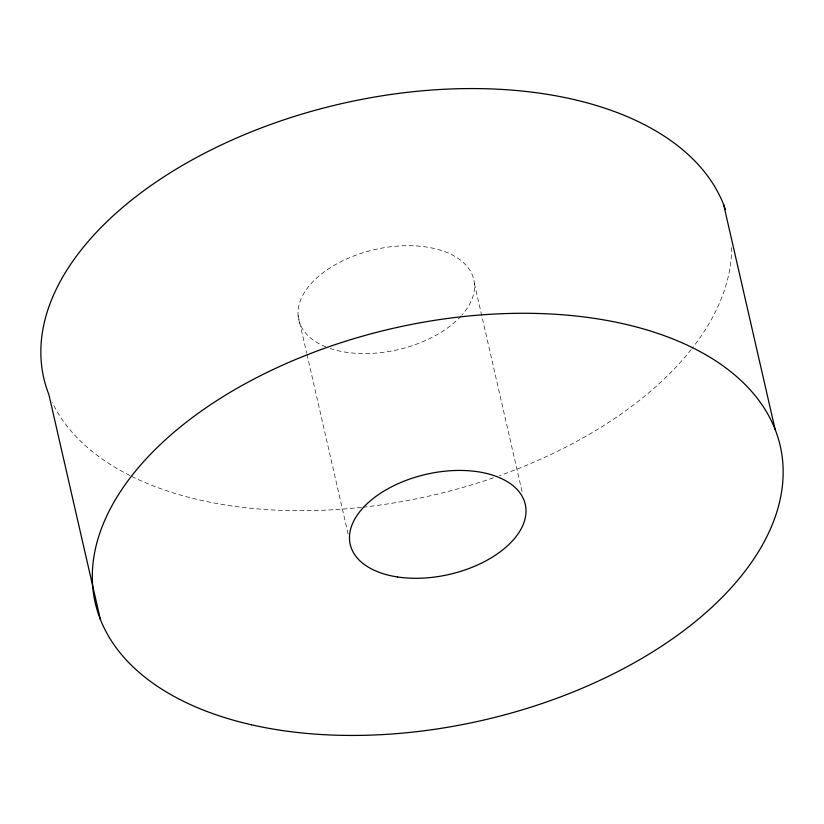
<?xml version="1.0" encoding="UTF-8"?>
<svg xmlns="http://www.w3.org/2000/svg" width="824" height="824" viewBox="0 0 824 824"><rect width="100%" height="100%" fill="white"/><g stroke="black" fill="none" stroke-linecap="round" stroke-linejoin="round"><path stroke-width="0.62" stroke-dasharray="4.12 3.09" d="M474.428 283.672L522.467 493.411M298.103 315.602L306.683 353.063M306.961 354.31L348.14 534.086M325.841 346.883A89.795 51.376 -12.9 0 1 317.827 276.998A89.795 51.376 -12.9 0 1 437.081 249.208A89.795 51.376 -12.9 0 1 461.842 315.201M461.028 316.107A89.795 51.376 -12.9 0 1 329.198 348.15M731.691 247.591A351.364 201.035 -12.9 0 1 692.026 348.48M691.212 349.51A351.364 201.035 -12.9 0 1 499.509 475.675M493.442 477.807A351.364 201.035 -12.9 0 1 362.807 507.213M361.52 507.347A351.364 201.035 -12.9 0 1 131.098 476.118M129.873 475.51A351.364 201.035 -12.9 0 1 52.314 402.473"/><path stroke-width="1.24" d="M723.657 204.692L775.126 429.417M100.343 619.308L48.874 394.583A351.364 201.035 -12.9 0 1 316.488 109.932A351.364 201.035 -12.9 0 1 725.429 209.502M397.477 576.965A89.795 51.376 -12.9 0 0 525.897 508.398A89.795 51.376 -12.9 0 0 389.834 487.726A89.795 51.376 -12.9 0 0 397.477 576.965M251.526 724.801A351.364 201.035 -12.9 0 0 782.8 481.443A351.364 201.035 -12.9 0 0 278.873 366.834A351.364 201.035 -12.9 0 0 251.526 724.801"/></g></svg>
